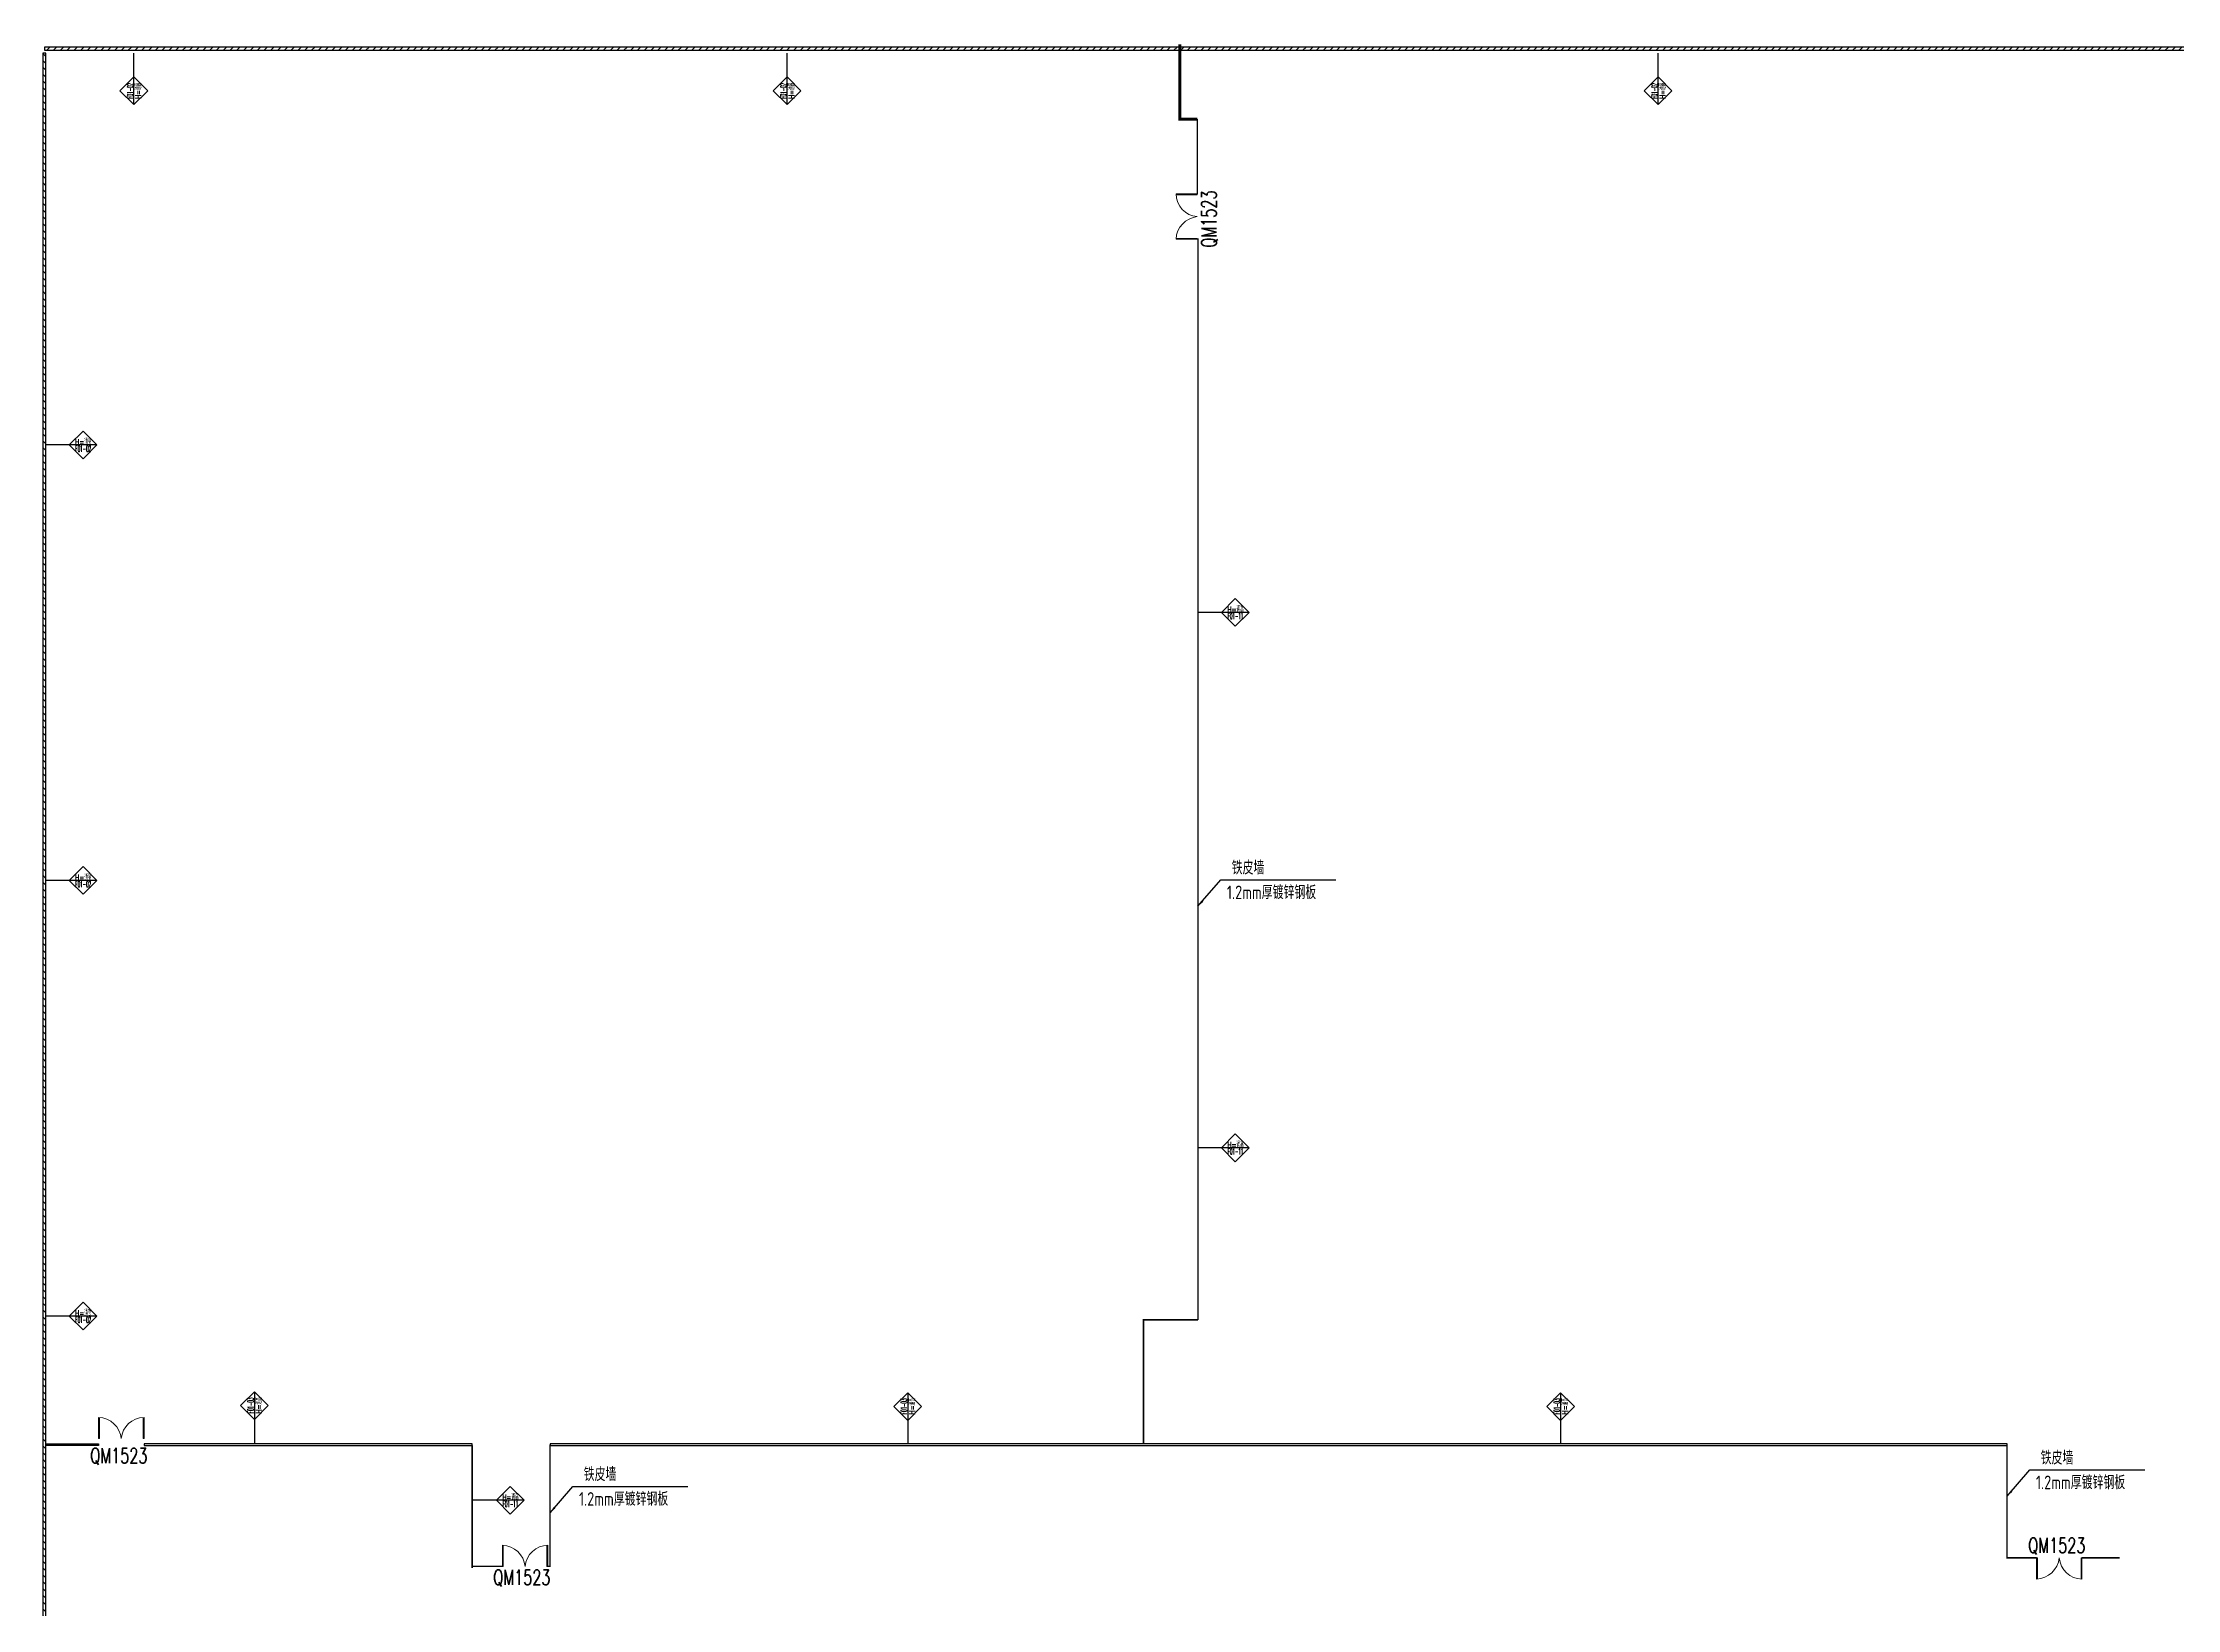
# Model space of a CAD drawing. Header units: millimetres. Extents: x 200 to 469217, y 140 to 158400.
# Drawn here: x 200 to 70780, y 106357 to 158150 of the extents above; entities that cross this region are included whole.
import ezdxf
from ezdxf.enums import TextEntityAlignment as Align

# ---------------------------------------------------------------- set-up
doc = ezdxf.new("R2010")
doc.units = ezdxf.units.MM
for name, color, linetype in [('0-A-标注', 53, 'Continuous'), ('K-CEIL-DIV-Ceiling to Roof', 210, 'Continuous'), ('K-PART-TEXT', 4, 'Continuous'), ('K-PART-WALL-50mm-非抗', 130, 'Continuous'), ('K-PART-WALL-INS', 10, 'Continuous')]:
    doc.layers.add(name, color=color, linetype=linetype)
doc.layers.add('A-DOOR-IDEN', color=53, linetype='Continuous', lineweight=9)
doc.layers.add('K-PART-DOOR', color=53, linetype='Continuous', lineweight=18)
doc.styles.add('EDRI-COM', font='tssdeng.shx', dxfattribs={"width": 0.8, "bigfont": 'hztxt.shx'})
doc.styles.add('RomanD_1', font='romand__.ttf', dxfattribs={"width": 0.7, "height": 500})
doc.styles.add('Romans', font='romans.shx', dxfattribs={"width": 0.8, "bigfont": 'gbhzfs.shx'})
doc.dimstyles.new('MW_DIM_TICK_035_150', dxfattribs={"dimscale": 150, "dimtxt": 3, "dimasz": 1.5, "dimexe": 1.6, "dimexo": 0.825, "dimgap": 1, "dimtad": 1, "dimdec": 0, "dimzin": 12, "dimdsep": 46, "dimtxsty": 'EDRI-COM', "dimblk": 'ARCHTICK', "dimcen": 1, "dimclrd": 256, "dimclre": 256, "dimclrt": 256, "dimadec": 0, "dimazin": 3, "dimtfac": 1, "dimtdec": 0, "dimtix": 1, "dimtmove": 2, "dimatfit": 1, "dimfxl": 1.25, "dimtolj": 1, "dimtzin": 0, "dimlwd": -1, "dimlwe": -1, "dimarcsym": 1})

# ---------------------------------------------------------------- blocks, each defined once
blk = doc.blocks.new('1523')
blk.add_lwpolyline([(19448, 117148), (19448, 116448, -0.37346), (18698, 117148, -0.387008), (17948, 116448), (17948, 117148)], format="xyb")
for points in [[(17976, 117148), (17948, 117148)], [(17976, 117148), (17976, 116452)], [(19420, 117148), (19420, 116452)], [(19420, 117148), (19448, 117148)]]:
    blk.add_lwpolyline(points)
blk = doc.blocks.new('2AHC-3.1')
for points in [[(0, 458), (-458, 0), (0, -458), (458, 0), (0, 458)], [(-458, 0), (458, 0)], [(458, 0), (1236, 0)]]:
    blk.add_lwpolyline(points)
at = {"ltscale": 0.7, "style": 'Romans', "width": 0.6}
for tag, p in [('2AHC', (-7, 123)), ('H3.1', (-7, -121))]:
    blk.add_attdef(tag, text='', height=200, dxfattribs=at).set_placement(p, align=Align.MIDDLE)
blk = doc.blocks.new('_ArchTick')
at = {"color": 0, "linetype": 'ByBlock', "const_width": 0.4}
blk.add_lwpolyline([(-0.5, -0.5), (0.5, 0.5)], dxfattribs=at)

msp = doc.modelspace()

# ---------------------------------------------------------------- hatches: boundary and pattern name
at = {"layer": 'K-PART-WALL-INS', "linetype": 'Continuous'}
h = msp.add_hatch(dxfattribs=at)
h.set_pattern_fill('ANSI31', color=256, scale=50, angle=90)
h.set_pattern_definition([(135, (147800, 129850), (-112.2532, -112.2532), [])])
h.paths.add_polyline_path([(300, 600), (300, 157800), (200, 157800), (200, 600)])
h = msp.add_hatch(dxfattribs=at)
h.set_pattern_fill('ANSI31', color=256, scale=50, angle=180)
h.set_pattern_definition([(225, (28500, 305500), (112.2532, -112.2532), [])])
h.paths.add_polyline_path([(244834, 158000), (260, 158000), (260, 157900), (244834, 157900)])

# ---------------------------------------------------------------- linework, layer by layer
at = {"layer": 'K-CEIL-DIV-Ceiling to Roof'}
for points, const_width in [([(38375, 155625), (37800, 155625), (37800, 158100)], 100), ([(38375, 155625), (38375, 153150)], 50), ([(38398, 151678), (38400, 115925)], 50), ([(38400, 115925), (36600, 115925), (36600, 111825)], 50), ([(14400, 111775), (14400, 107725)], 50), ([(16975, 111800), (16975, 107775), (16902, 107775)], 50), ([(66128, 108057), (65149, 108057), (65149, 111800)], 50), ([(68875, 108057), (67628, 108057)], 50), ([(15403, 107775), (14400, 107775)], 50)]:
    msp.add_lwpolyline(points, dxfattribs=dict(at, const_width=const_width))
at = {"layer": 'K-PART-WALL-50mm-非抗'}
for points in [[(2050, 111775), (300, 111775), (300, 111825), (2050, 111825)], [(3550, 111775), (14400, 111775), (14400, 111825), (3550, 111825)], [(16975, 111775), (65149, 111775), (65149, 111825), (16975, 111825)]]:
    msp.add_lwpolyline(points, close=True, dxfattribs=at)
at = {"layer": 'K-PART-WALL-INS', "linetype": 'Continuous'}
for points in [[(300, 600), (300, 157800), (200, 157800), (200, 600)], [(244834, 158000), (260, 158000), (260, 157900), (244834, 157900)]]:
    msp.add_lwpolyline(points, close=True, dxfattribs=at)

# ---------------------------------------------------------------- block references
at = {"layer": '0-A-标注'}
ref = msp.add_blockref('2AHC-3.1', (3214, 156564), dxfattribs=dict(at, rotation=90))
ref.add_attrib('H3.1', 'H=通高', dxfattribs={"layer": '0', "ltscale": 0.7, "height": 200, "rotation": 90, "style": 'Romans', "width": 0.6}).set_placement((3335, 156558), align=Align.MIDDLE)
ref.add_attrib('2AHC', 'F01-02', dxfattribs={"layer": '0', "ltscale": 0.7, "height": 200, "rotation": 90, "style": 'Romans', "width": 0.4}).set_placement((3091, 156558), align=Align.MIDDLE)
ref = msp.add_blockref('2AHC-3.1', (24814, 156564), dxfattribs=dict(at, rotation=90))
ref.add_attrib('H3.1', 'H=通高', dxfattribs={"layer": '0', "ltscale": 0.7, "height": 200, "rotation": 90, "style": 'Romans', "width": 0.6}).set_placement((24935, 156558), align=Align.MIDDLE)
ref.add_attrib('2AHC', 'F01-02', dxfattribs={"layer": '0', "ltscale": 0.7, "height": 200, "rotation": 90, "style": 'Romans', "width": 0.4}).set_placement((24691, 156558), align=Align.MIDDLE)
ref = msp.add_blockref('2AHC-3.1', (53614, 156564), dxfattribs=dict(at, rotation=90))
ref.add_attrib('H3.1', 'H=通高', dxfattribs={"layer": '0', "ltscale": 0.7, "height": 200, "rotation": 90, "style": 'Romans', "width": 0.6}).set_placement((53735, 156558), align=Align.MIDDLE)
ref.add_attrib('2AHC', 'F01-02', dxfattribs={"layer": '0', "ltscale": 0.7, "height": 200, "rotation": 90, "style": 'Romans', "width": 0.4}).set_placement((53491, 156558), align=Align.MIDDLE)
ref = msp.add_blockref('2AHC-3.1', (1536, 144853), dxfattribs=dict(at, rotation=180))
ref.add_attrib('H3.1', 'H=通高', dxfattribs={"layer": '0', "ltscale": 0.7, "height": 200, "style": 'Romans', "width": 0.6}).set_placement((1542, 144974), align=Align.MIDDLE)
ref.add_attrib('2AHC', 'F01-02', dxfattribs={"layer": '0', "ltscale": 0.7, "height": 200, "style": 'Romans', "width": 0.4}).set_placement((1542, 144729), align=Align.MIDDLE)
ref = msp.add_blockref('2AHC-3.1', (39633, 139317), dxfattribs=dict(at, rotation=180))
ref.add_attrib('H3.1', 'H=通高', dxfattribs={"layer": '0', "ltscale": 0.7, "height": 200, "style": 'Romans', "width": 0.6}).set_placement((39640, 139438), align=Align.MIDDLE)
ref.add_attrib('2AHC', 'F01-11', dxfattribs={"layer": '0', "ltscale": 0.7, "height": 200, "style": 'Romans', "width": 0.4}).set_placement((39640, 139193), align=Align.MIDDLE)
ref = msp.add_blockref('2AHC-3.1', (1536, 130453), dxfattribs=dict(at, rotation=180))
ref.add_attrib('H3.1', 'H=通高', dxfattribs={"layer": '0', "ltscale": 0.7, "height": 200, "style": 'Romans', "width": 0.6}).set_placement((1542, 130574), align=Align.MIDDLE)
ref.add_attrib('2AHC', 'F01-02', dxfattribs={"layer": '0', "ltscale": 0.7, "height": 200, "style": 'Romans', "width": 0.4}).set_placement((1542, 130329), align=Align.MIDDLE)
ref = msp.add_blockref('2AHC-3.1', (39633, 121613), dxfattribs=dict(at, rotation=180))
ref.add_attrib('H3.1', 'H=通高', dxfattribs={"layer": '0', "ltscale": 0.7, "height": 200, "style": 'Romans', "width": 0.6}).set_placement((39640, 121734), align=Align.MIDDLE)
ref.add_attrib('2AHC', 'F01-11', dxfattribs={"layer": '0', "ltscale": 0.7, "height": 200, "style": 'Romans', "width": 0.4}).set_placement((39640, 121490), align=Align.MIDDLE)
ref = msp.add_blockref('2AHC-3.1', (1536, 116053), dxfattribs=dict(at, rotation=180))
ref.add_attrib('H3.1', 'H=通高', dxfattribs={"layer": '0', "ltscale": 0.7, "height": 200, "style": 'Romans', "width": 0.6}).set_placement((1542, 116174), align=Align.MIDDLE)
ref.add_attrib('2AHC', 'F01-02', dxfattribs={"layer": '0', "ltscale": 0.7, "height": 200, "style": 'Romans', "width": 0.4}).set_placement((1542, 115929), align=Align.MIDDLE)
ref = msp.add_blockref('2AHC-3.1', (7200, 113091), dxfattribs=dict(at, xscale=-1.000000000000003, rotation=90))
ref.add_attrib('H3.1', 'H=通高', dxfattribs={"layer": '0', "ltscale": 0.7, "height": 200, "rotation": 90, "style": 'Romans', "width": 0.6}).set_placement((7321, 113097), align=Align.MIDDLE)
ref.add_attrib('2AHC', 'F01-03', dxfattribs={"layer": '0', "ltscale": 0.7, "height": 200, "rotation": 90, "style": 'Romans', "width": 0.4}).set_placement((7077, 113097), align=Align.MIDDLE)
ref = msp.add_blockref('2AHC-3.1', (28800, 113061), dxfattribs=dict(at, xscale=-1.000000000000003, rotation=90))
ref.add_attrib('H3.1', 'H=通高', dxfattribs={"layer": '0', "ltscale": 0.7, "height": 200, "rotation": 90, "style": 'Romans', "width": 0.6}).set_placement((28921, 113067), align=Align.MIDDLE)
ref.add_attrib('2AHC', 'F01-03', dxfattribs={"layer": '0', "ltscale": 0.7, "height": 200, "rotation": 90, "style": 'Romans', "width": 0.4}).set_placement((28677, 113067), align=Align.MIDDLE)
ref = msp.add_blockref('2AHC-3.1', (50390, 113061), dxfattribs=dict(at, xscale=-1.000000000000003, rotation=90))
ref.add_attrib('H3.1', 'H=通高', dxfattribs={"layer": '0', "ltscale": 0.7, "height": 200, "rotation": 90, "style": 'Romans', "width": 0.6}).set_placement((50511, 113067), align=Align.MIDDLE)
ref.add_attrib('2AHC', 'F01-03', dxfattribs={"layer": '0', "ltscale": 0.7, "height": 200, "rotation": 90, "style": 'Romans', "width": 0.4}).set_placement((50267, 113067), align=Align.MIDDLE)
ref = msp.add_blockref('2AHC-3.1', (15661, 109962), dxfattribs=dict(at, rotation=180))
ref.add_attrib('H3.1', 'H=通高', dxfattribs={"layer": '0', "ltscale": 0.7, "height": 200, "style": 'Romans', "width": 0.6}).set_placement((15667, 110084), align=Align.MIDDLE)
ref.add_attrib('2AHC', 'F01-11', dxfattribs={"layer": '0', "ltscale": 0.7, "height": 200, "style": 'Romans', "width": 0.4}).set_placement((15667, 109839), align=Align.MIDDLE)
at = {"layer": 'K-PART-DOOR', "linetype": 'ByBlock'}
for p, rotation in [((-78773, 171098), 270), ((21498, 229148), 180), ((34850, 224923), 180)]:
    msp.add_blockref('1523', p, dxfattribs=dict(at, rotation=rotation))
at = {"layer": 'K-PART-DOOR', "linetype": 'ByBlock', "xscale": -1}
msp.add_blockref('1523', (85575, -9091), dxfattribs=at)

# ---------------------------------------------------------------- texts
at = {"layer": 'A-DOOR-IDEN', "insert": (38511, 151374), "char_height": 500, "width": 2637.55, "attachment_point": 1, "rotation": 90, "style": 'RomanD_1'}
msp.add_mtext('QM1523', dxfattribs=at)
at = {"layer": 'A-DOOR-IDEN', "char_height": 500, "width": 2637.55, "style": 'RomanD_1'}
for insert, attachment_point in [((1774, 111686), 1), ((65852, 108171), 7), ((15099, 107661), 1)]:
    msp.add_mtext('QM1523', dxfattribs=dict(at, insert=insert, attachment_point=attachment_point))
at = {"layer": 'K-PART-TEXT', "style": 'EDRI-COM', "width": 0.8}
for s, p in [('铁皮墙', (39513, 130649)), ('1.2mm厚镀锌钢板', (39354, 129835)), ('铁皮墙', (66262, 111142)), ('铁皮墙', (18088, 110595)), ('1.2mm厚镀锌钢板', (66104, 110328)), ('1.2mm厚镀锌钢板', (17930, 109781))]:
    msp.add_text(s, height=450, dxfattribs=at).set_placement(p)

# ---------------------------------------------------------------- leaders
at = {"layer": 'K-PART-TEXT'}
for points in [[(38399, 129600), (39156, 130472), (42960, 130472)], [(65149, 110093), (65906, 110965), (69709, 110965)], [(16975, 109546), (17732, 110418), (21535, 110418)]]:
    msp.add_leader(points, dimstyle='MW_DIM_TICK_035_150', override={"dimgap": 1, "dimtad": 1}, dxfattribs=at)

doc.saveas('drawing.dxf')
